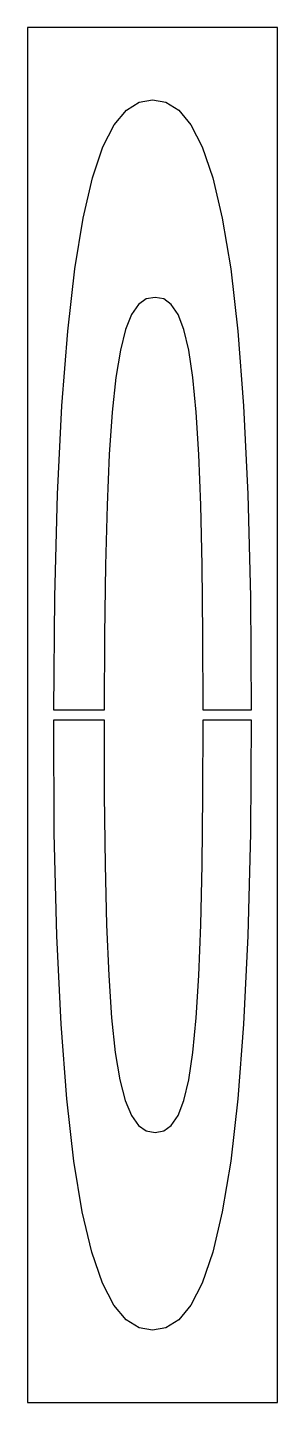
# Model space of a CAD drawing. Extents: x 0 to 20, y 0 to 110.
import ezdxf

# ---------------------------------------------------------------- set-up
doc = ezdxf.new("R2010")
doc.units = 0
doc.layers.add('CUT', color=7, linetype='Continuous')
doc.layers.add('OUTSIDE', color=1, linetype='Continuous')

msp = doc.modelspace()

# ---------------------------------------------------------------- linework, layer by layer
at = {"layer": 'CUT'}
for points in [[(14.8269, 97.9828), (15.5815, 94.7586), (16.2577, 90.7014), (16.8261, 85.7132), (17.2867, 79.7352), (17.6199, 72.6694), (17.8355, 64.457), (17.9014, 55.376), (14.0417, 55.376), (14.0233, 61.419), (13.9645, 66.9952), (13.8567, 71.7874), (13.6999, 75.8446), (13.4941, 79.2256), (13.2295, 81.9892), (12.8963, 84.1746), (12.5043, 85.8406), (12.0437, 87.046), (11.5047, 87.8398), (10.8971, 88.2808), (10.2013, 88.4082), (9.4957, 88.2808), (8.8783, 87.8398), (8.3197, 87.046), (7.8395, 85.8406), (7.4279, 84.1746), (7.0751, 81.9892), (6.7811, 79.2256), (6.5459, 75.8446), (6.3695, 71.7874), (6.2421, 66.9952), (6.1637, 61.419), (6.1268, 55.376), (2.1002, 55.376), (2.1849, 64.457), (2.4103, 72.6694), (2.7533, 79.7352), (3.2237, 85.7132), (3.7823, 90.7014), (4.4487, 94.7586), (5.2033, 97.9828), (6.0363, 100.4426), (6.9379, 102.2164), (7.9081, 103.3826), (8.9371, 104.0294), (10.0053, 104.2254), (11.0735, 104.0294), (12.1025, 103.3826), (13.0727, 102.2164), (13.9841, 100.4426)], [(17.6199, 37.3306), (17.2867, 30.2648), (16.8261, 24.2868), (16.2577, 19.2986), (15.5815, 15.2414), (14.8269, 12.0172), (13.9841, 9.5574), (13.0727, 7.7836), (12.1025, 6.6174), (11.0735, 5.9706), (10.0053, 5.7746), (8.9273, 5.9706), (7.8983, 6.6174), (6.9183, 7.7836), (5.9971, 9.5574), (5.1445, 12.0172), (4.3801, 15.2414), (3.7039, 19.2986), (3.1355, 24.2868), (2.6847, 30.2648), (2.3515, 37.3306), (2.1457, 45.543), (2.0986, 54.624), (6.1251, 54.624), (6.1343, 48.581), (6.2029, 43.0048), (6.3205, 38.2126), (6.4969, 34.1554), (6.7321, 30.7744), (7.0261, 28.0108), (7.3887, 25.8254), (7.8101, 24.1594), (8.3099, 22.954), (8.8685, 22.1602), (9.4957, 21.729), (10.2013, 21.5918), (10.8971, 21.729), (11.5047, 22.1602), (12.0437, 22.954), (12.5043, 24.1594), (12.8963, 25.8254), (13.2295, 28.0108), (13.4941, 30.7744), (13.6999, 34.1554), (13.8567, 38.2126), (13.9645, 43.0048), (14.0233, 48.581), (14.0417, 54.624), (17.9014, 54.624), (17.8355, 45.543)]]:
    msp.add_lwpolyline(points, close=True, dxfattribs=at)
at = {"layer": 'OUTSIDE'}
msp.add_lwpolyline([(0, 0), (20, 0), (20, 110), (0, 110)], close=True, dxfattribs=at)

doc.saveas('drawing.dxf')
